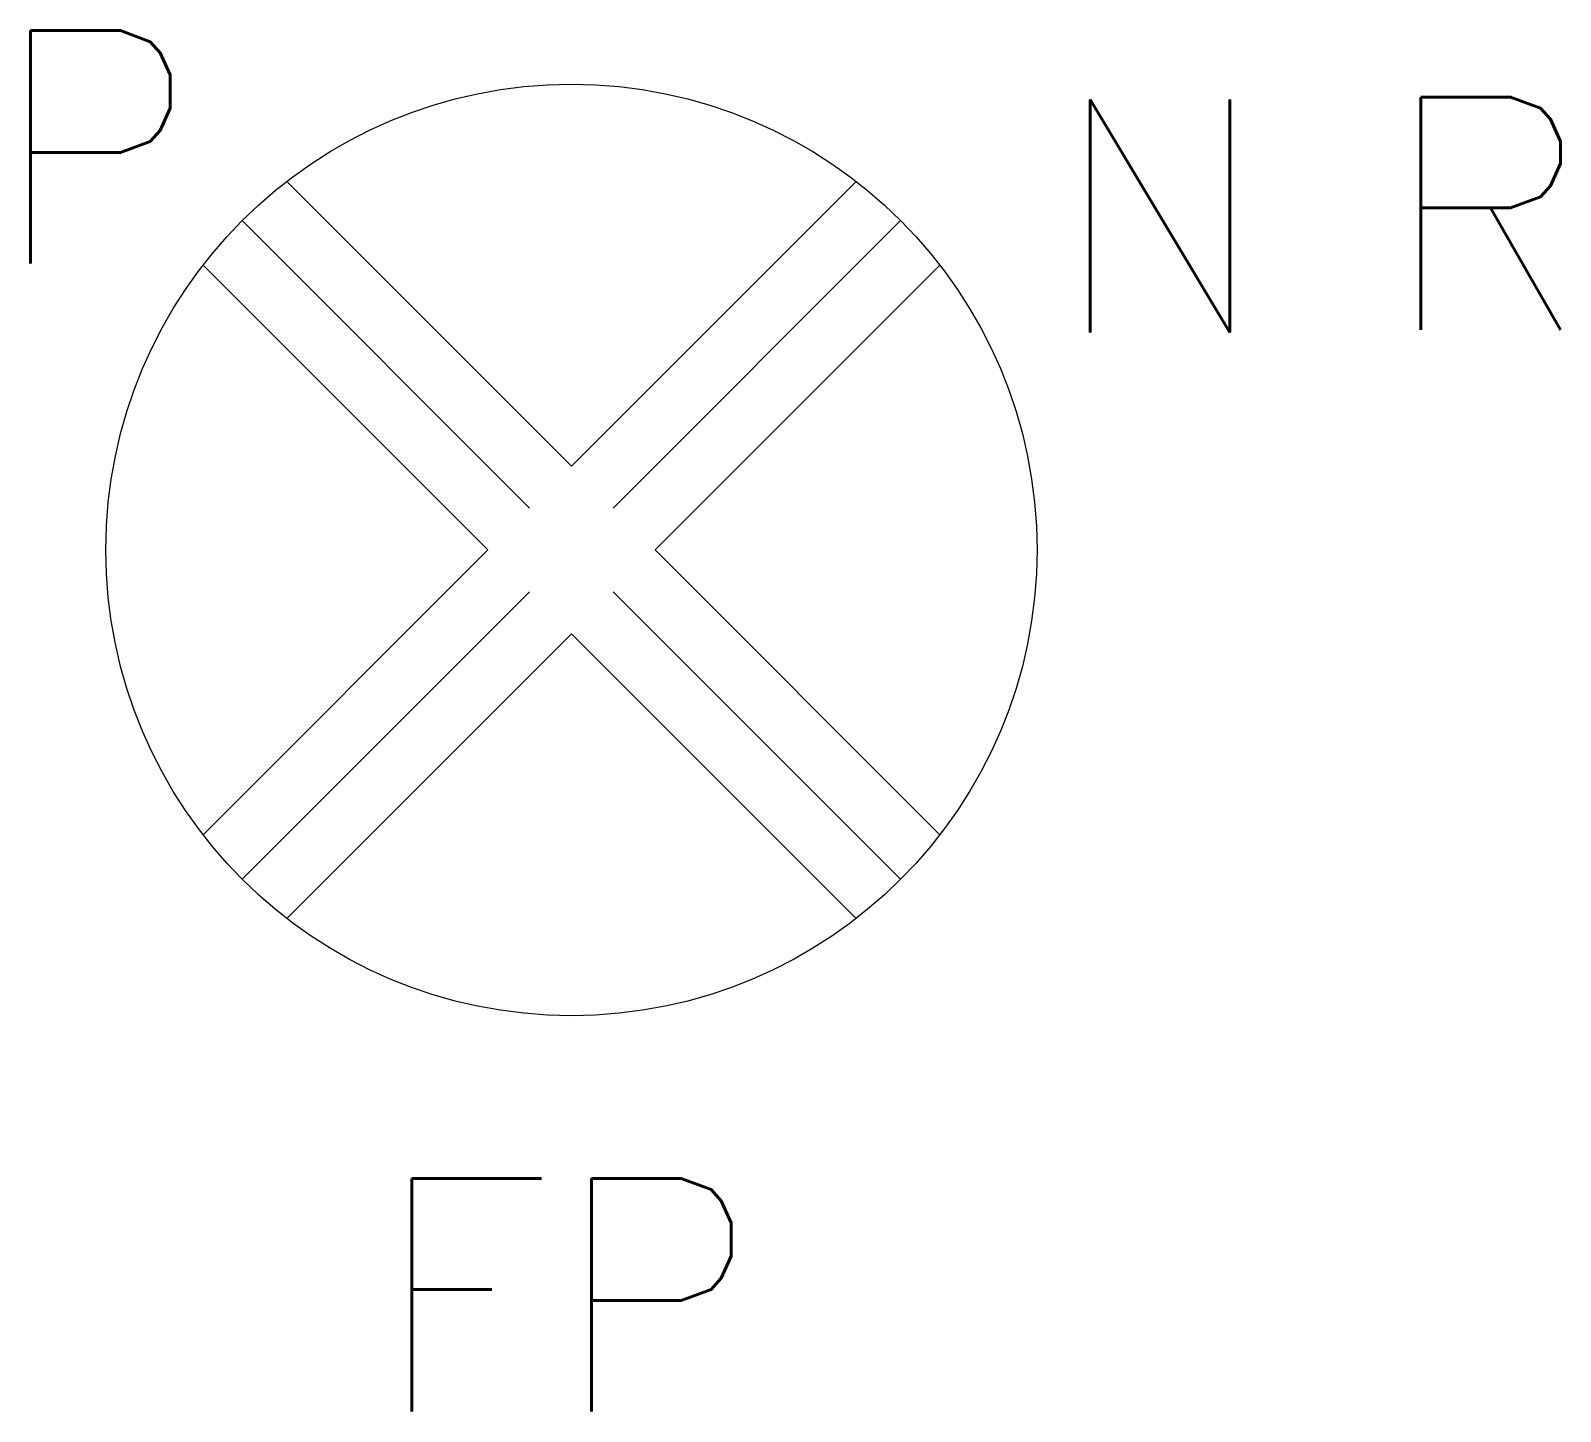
# Model space of a CAD drawing. Extents: x -0.209 to 0.382, y -0.333 to 0.201.
import ezdxf

# ---------------------------------------------------------------- set-up
doc = ezdxf.new("R2010")
doc.units = 0
doc.header["$MEASUREMENT"] = 0
doc.layers.add('ILUMINACAO', color=1, linetype='CONTINUOUS')
doc.styles.add('ROMANS', font='ROMANS.shx', dxfattribs={"height": 1.5})

msp = doc.modelspace()

# ---------------------------------------------------------------- linework, layer by layer
at = {"layer": 'ILUMINACAO'}
for p, q in [((0, 0.03239), (-0.11005, 0.14244)), ((0.11005, 0.14244), (0, 0.03239)), ((-0.01619, 0.01619), (-0.12728, 0.12728)), ((0.12728, 0.12728), (0.01619, 0.01619)), ((-0.03239, 0), (-0.14244, 0.11005)), ((0.14244, 0.11005), (0.03239, 0)), ((-0.03239, 0), (-0.14244, -0.11005)), ((0.14244, -0.11005), (0.03239, 0)), ((-0.01619, -0.01619), (-0.12728, -0.12728)), ((0.12728, -0.12728), (0.01619, -0.01619)), ((0, -0.03239), (-0.11005, -0.14244)), ((0.11005, -0.14244), (0, -0.03239))]:
    msp.add_line(p, q, dxfattribs=at)
msp.add_circle((0, 0), 0.18, dxfattribs=at)

# ---------------------------------------------------------------- texts
at = {"layer": 'ILUMINACAO', "style": 'ROMANS'}
for tag, p, s, flags in [('P', (-0.22454, 0.11072), '100', 13), ('N', (0.18513, 0.08407), '', 4), ('FP', (-0.07709, -0.33294), '1.0', 13)]:
    msp.add_attdef(tag, p, s, height=0.09, dxfattribs=dict(at, flags=flags))
msp.add_attdef('R', (0.31293, 0.08505), '', height=0.09, dxfattribs=at)

doc.saveas('drawing.dxf')
